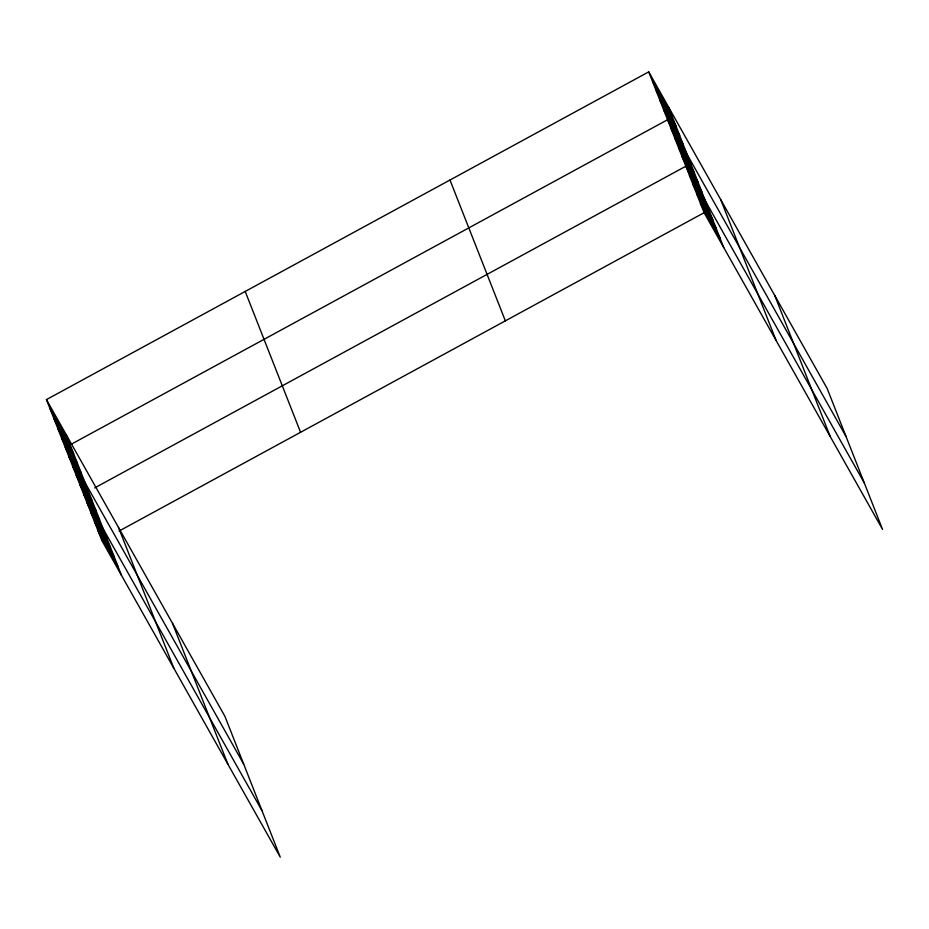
<?xml version="1.0" encoding="UTF-8"?>
<svg xmlns="http://www.w3.org/2000/svg" width="929" height="929" viewBox="0 0 929 929"><rect width="100%" height="100%" fill="white"/><g stroke="black" fill="none" stroke-linecap="round" stroke-linejoin="round"><path stroke-width="1.39" d="M46.45 399.598L224.899 716.294L280.256 857.13L101.818 540.446L46.45 399.598L648.744 71.87L827.182 388.554L882.55 529.402L704.101 212.706L648.744 71.87M88.487 491.278L83.54 493.973L261.99 810.657M94.653 487.922L685.834 166.233L864.284 482.917M101.818 540.446L106.754 537.763M119.098 531.04L704.101 212.706M652.506 81.438L672.143 116.288M656.269 91.019L675.906 125.868M660.031 100.599L679.668 135.448M663.794 110.168L683.43 145.017M846.005 436.444L667.568 119.748L65.274 447.488L243.723 764.184M671.214 129.05L690.851 163.899M674.872 138.34L694.509 173.189M678.53 147.641L698.155 182.49M682.176 156.931L701.813 191.78M689.492 175.523L709.129 210.372M693.139 184.825L712.775 219.674M696.796 194.115L716.433 228.964M700.454 203.416L720.091 238.254M50.212 409.178L69.849 444.027M53.975 418.758L73.612 453.607M57.749 428.339L77.386 463.176M61.511 437.907L81.148 472.756M68.932 456.789L88.569 491.627M72.578 466.079L92.215 500.928M76.236 475.381L95.873 510.218M79.894 484.671L99.531 519.52M87.198 503.263L106.835 538.112M90.856 512.564L110.493 547.402M94.503 521.854L114.139 556.703M98.16 531.144L117.797 565.993M774.774 295.55L830.143 436.386M720.776 199.723L776.145 340.56M668.369 106.707L723.737 247.555M449.984 180.017L505.353 320.865M245.21 291.451L300.566 432.287M172.492 623.289L227.849 764.126M118.494 527.463L173.862 668.299M66.087 434.447L121.455 575.295"/></g></svg>
